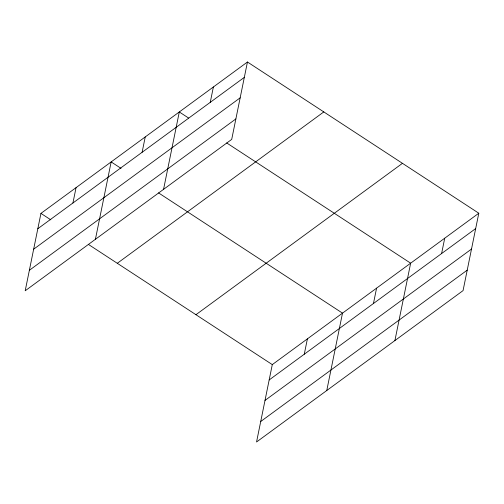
<?xml version="1.0" encoding="UTF-8"?>
<svg xmlns="http://www.w3.org/2000/svg" width="504" height="504" viewBox="0 0 504 504"><rect width="100%" height="100%" fill="white"/><g stroke="black" fill="none" stroke-linecap="round" stroke-linejoin="round"><path stroke-width="0.76" d="M247.451 62.011L40.944 213.387L25.2 290.77L231.708 139.394L247.451 62.011L478.8 213.23L463.056 290.613L256.549 441.989L272.292 364.606L478.8 213.23M72.929 202.999L76.054 187.652M95.413 239.306L111.157 161.916L121.029 168.374M142.109 152.29L145.234 136.943M163.561 189.347L179.304 111.964L188.521 117.986M210.256 102.331L213.381 86.984M304.271 354.218L307.396 338.871M326.762 390.524L342.506 313.135L158.546 192.893M373.458 303.509L376.576 288.162M394.909 340.565L410.653 263.183L226.693 142.941M441.605 253.55L444.723 238.209M37.819 228.734L244.333 77.358M33.655 249.203L240.169 97.826M29.364 270.295L235.878 118.925M117.287 263.29L323.801 111.913M195.943 314.704L402.457 163.328M269.168 379.953L475.675 228.577M265.003 400.422L471.511 249.045M260.713 421.514L467.221 270.144M40.944 213.387L50.816 219.838M88.332 244.358L272.292 364.606"/></g></svg>
